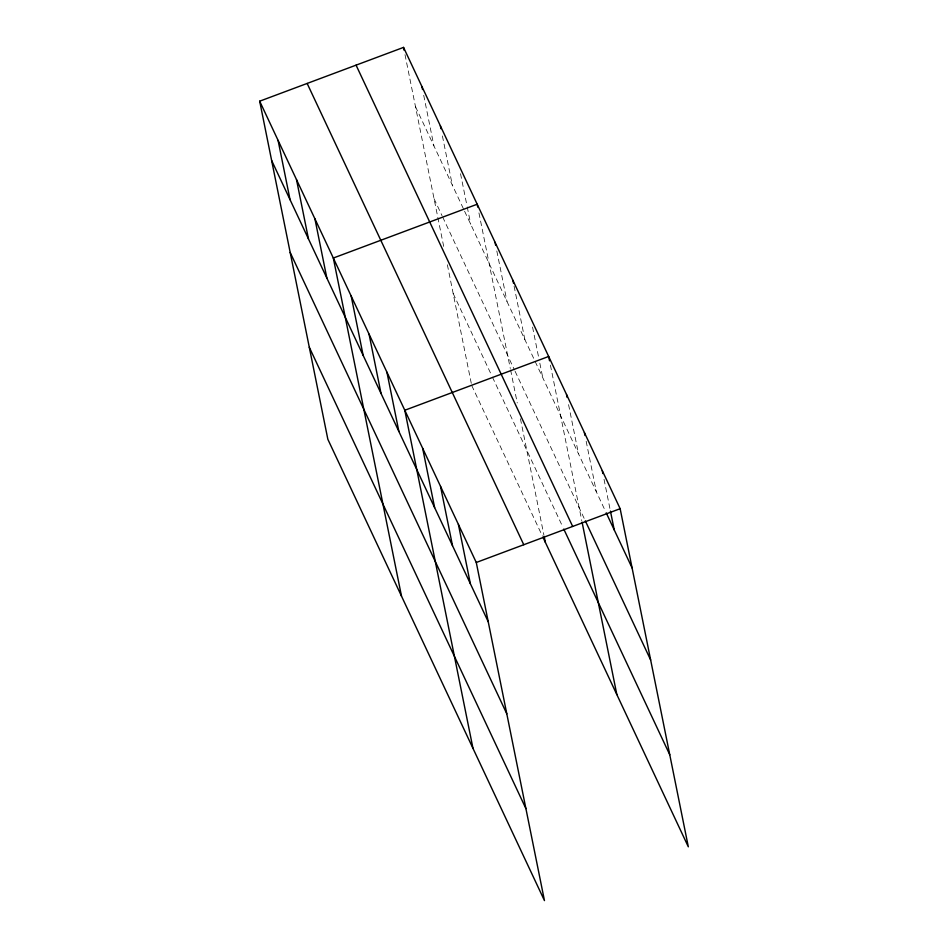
<?xml version="1.0" encoding="UTF-8"?>
<svg xmlns="http://www.w3.org/2000/svg" width="948" height="948" viewBox="0 0 948 948"><rect width="100%" height="100%" fill="white"/><g stroke="black" fill="none" stroke-linecap="round" stroke-linejoin="round"><path stroke-width="0.71" stroke-dasharray="4.74 3.56" d="M415.497 106.674L463.975 209.923M464.591 211.226L605.606 511.541M434.054 198.689L442.029 215.682M442.645 216.985L514.468 369.969M515.084 371.272L584.715 519.563M453.168 293.489L491.834 375.835M492.439 377.138L562.555 526.448M471.725 385.516L542.292 535.821M604.03 479.309L610.145 509.669M586.16 441.258L596.363 491.846M568.575 404.642L578.493 453.796M550.421 365.146L581.776 520.689M532.551 327.084L538.665 357.443M539.839 363.226L542.754 377.683M514.089 286.142L524.884 339.621M496.811 250.971L507.014 301.571M478.941 212.909L510.297 368.452M510.593 369.898L517.253 402.936M520.44 418.732L543.962 535.383M460.527 173.709L466.937 205.503M467.234 206.948L470.729 224.297M442.408 135.943L452.315 185.085M423.709 95.286L433.911 145.885M404.997 54.629L443.901 247.523M447.373 264.765L471.44 384.118"/><path stroke-width="1.42" d="M259.681 101.187L476.275 562.484L544.46 900.6L327.854 439.303L259.681 101.187L403.54 47.4L620.146 508.697L688.319 846.813L542.908 537.125M476.275 562.484L620.146 508.697M606.222 512.844L632.103 567.959M585.331 520.879L650.648 659.986M356.069 65.151L572.675 526.448M563.787 529.079L669.774 754.786M307.152 83.436L523.758 544.733M271.626 160.461L488.232 621.758M290.183 252.476L506.789 713.773M309.297 347.288L525.903 808.585M602.276 470.635L602.857 473.526M610.441 511.114L614.233 529.908M584.406 432.584L584.987 435.476M566.537 394.522L567.117 397.413M549.544 360.809L548.667 356.472L404.796 410.259L472.981 748.375M582.072 522.123L616.84 694.576M512.927 280.359L513.508 283.251M495.057 242.297L495.638 245.188M477.768 207.126L477.188 204.235L333.317 258.034L401.502 596.15M544.235 536.781L545.361 542.351M440.37 125.823L440.95 128.715M421.955 86.612L422.535 89.503M403.54 47.4L404.121 50.291M458.405 524.434L470.362 583.695M440.536 486.371L452.492 545.645M422.666 448.321L434.622 507.583M386.926 372.209L398.883 431.47M369.056 334.146L381.013 393.42M351.187 296.084L363.143 355.358M314.914 218.822L326.859 278.096M296.499 179.61L308.456 238.884M278.084 140.399L290.041 199.673"/></g></svg>
